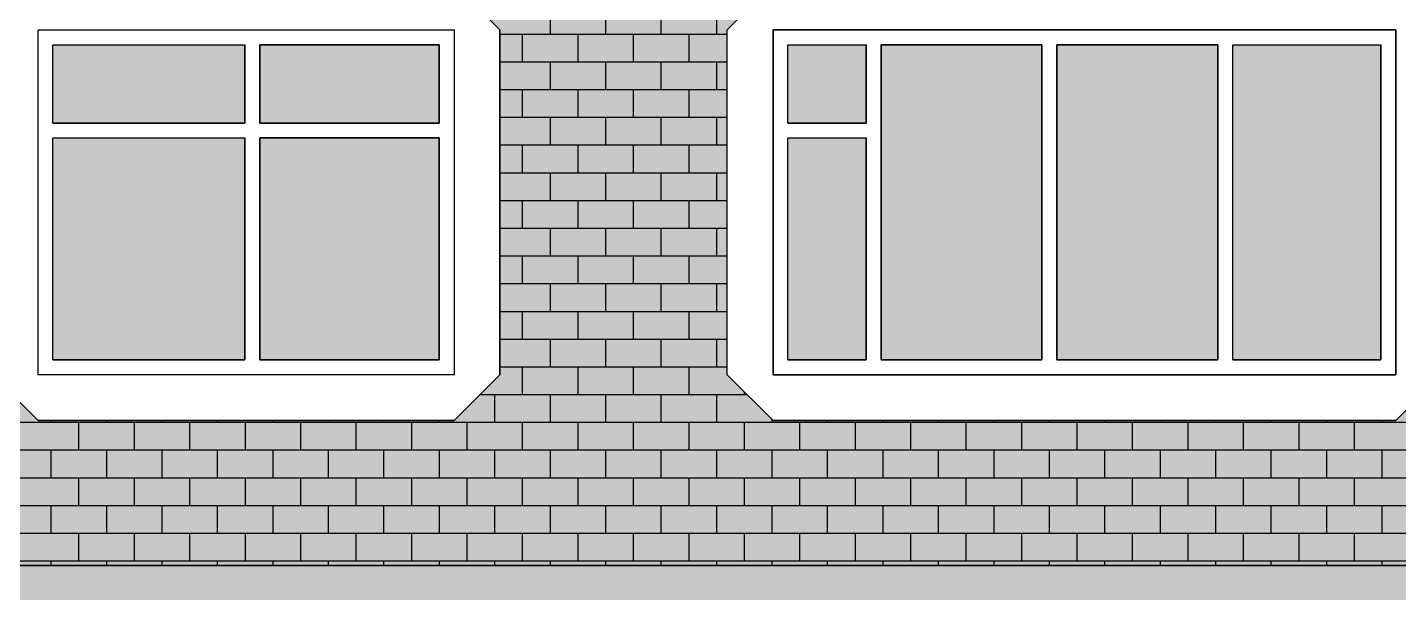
# Model space of a CAD drawing. Header units: millimetres. Extents: x 84778 to 227326, y -44398 to 146312.
# Drawn here: x 150950 to 156916, y 1913 to 4372 of the extents above; entities that cross this region are included whole.
import ezdxf

# ---------------------------------------------------------------- set-up
doc = ezdxf.new("R2010")
doc.units = ezdxf.units.MM
doc.header["$LTSCALE"] = 10
doc.layers.add('Основная', color=7, linetype='Continuous', lineweight=30)
doc.layers.add('Тонкая', color=7, linetype='Continuous', lineweight=25)
doc.layers.add('ОТМЫВКА', color=254, linetype='Continuous')

msp = doc.modelspace()

# ---------------------------------------------------------------- hatches: boundary and pattern name
at = {"layer": 'Основная', "ltscale": 1000}
for points in [[(151896.4, 4296.2), (151061.4, 4296.3), (151061.4, 3956.3), (151896.4, 3956.3)], [(152741.4, 4296.2), (151961.4, 4296.3), (151961.4, 3956.3), (152741.4, 3956.3)], [(155364.4, 4296.2), (154664.4, 4296.2), (154664.4, 2926.3), (155364.4, 2926.3)], [(156129.4, 3891.3), (156129.4, 4296.3), (155429.4, 4296.2), (155429.4, 3891.3), (155429.4, 3891.3), (155429.4, 2926.3), (156129.4, 2926.3)], [(156839.4, 4296.1), (156194.4, 4296.2), (156194.4, 3891.3), (156194.4, 2926.3), (156839.4, 2926.3)], [(151896.4, 3891.2), (151061.4, 3891.3), (151061.4, 2926.3), (151896.4, 2926.3)], [(152741.4, 3891.2), (151961.4, 3891.3), (151961.4, 2926.3), (152741.4, 2926.3)]]:
    msp.add_hatch(color=7, dxfattribs=at).paths.add_polyline_path(points)
h = msp.add_hatch(color=7, dxfattribs=at)
h.paths.add_polyline_path([(154599.4, 3891.2), (154259.4, 3891.3), (154259.4, 2926.3), (154599.4, 2926.3)])
h.paths.add_polyline_path([(154599.4, 4296.3), (154259.4, 4296.3), (154259.4, 3956.3), (154599.4, 3956.3)])
h = msp.add_hatch(color=254, dxfattribs=at)
h.paths.add_polyline_path([(150164.3, 2031.3), (148644.4, 2031.3), (148644.4, 1881.3), (148344.4, 1881.3), (148344.4, 1731.3), (148044.4, 1731.3), (148044.4, 1581.3), (147744.4, 1581.3), (147744.4, 1431.3), (147444.4, 1431.3), (147444.4, 1281.3), (147144.4, 1281.3), (147144.4, 1131.3), (150164.3, 1131.3)])
h.paths.add_polyline_path([(161244.4, 2981.3), (161524.4, 2981.3), (161524.4, 3431.3), (157644.4, 3431.3), (157644.4, 2031.3), (150164.5, 2031.3), (150164.3, 1131.3), (157644.4, 1131.3)])
at = {"layer": 'ОТМЫВКА', "ltscale": 1000}
h = msp.add_hatch(color=31, dxfattribs=at)
h.paths.add_polyline_path([(158464.4, 5631.2), (158664.4, 5831.2), (160774.4, 5831.2), (160974.4, 5631.2), (160974.4, 4131.2), (160774.4, 3931.2), (158664.4, 3931.2), (158464.4, 4131.2)], flags=16)
h.paths.add_polyline_path([(154534.4, 7361.3), (154734.4, 7561.3), (156844.4, 7561.3), (157044.4, 7361.3), (157044.4, 5861.3), (156844.4, 5661.3), (154734.4, 5661.3), (154534.4, 5861.3)], flags=16)
h.paths.add_polyline_path([(156779.4, 8921.3), (156979.4, 9121.3), (158189.4, 9121.3), (158389.4, 8921.3), (158389.4, 8061.3), (158189.4, 7861.3), (156979.4, 7861.3), (156779.4, 8061.3)], flags=16)
h.paths.add_polyline_path([(149998.6, 5266.3), (150034.4, 5266.2), (150034.4, 5191.2), (150074.4, 5191.2), (150074.4, 5116.2), (150114.4, 5116.2), (150114.4, 5041.2), (150164.5, 5041.2), (150164.5, 2031.3), (157644.4, 2031.3), (157644.4, 3431.3), (161524.4, 3431.3), (161524.2, 6306.2), (161574.4, 6306.2), (161574.4, 6381.2), (161614.4, 6381.2), (161614.4, 6456.2), (161654.4, 6456.3), (161654.4, 6531.3), (161694.4, 6531.3), (161694.4, 6539), (157644.4, 10361.3)])
h.paths.add_polyline_path([(153994.4, 4361.3), (154194.5, 4561.3), (156904.5, 4561.3), (157104.5, 4361.3), (157104.4, 2861.3), (156904.4, 2661.3), (154194.4, 2661.3), (153994.4, 2861.3)], flags=16)
h.paths.add_polyline_path([(152806.5, 4561.3), (153006.4, 4361.3), (153006.4, 2861.3), (152806.4, 2661.3), (150996.4, 2661.3), (150796.4, 2861.3), (150796.5, 4361.3), (150996.5, 4561.3)], flags=16)
edge = h.paths.add_edge_path(flags=0)
edge.add_line((160974.4, 4131.2), (160974.4, 5631.2))

# ---------------------------------------------------------------- linework, layer by layer
at = {"layer": 'Основная', "color": 7, "lineweight": 0, "ltscale": 1000}
for p, q in [((154599.4, 4296.3), (154259.4, 4296.3)), ((154259.4, 4296.3), (154259.4, 3956.3)), ((154599.4, 3956.3), (154599.4, 4296.3)), ((155364.4, 4296.2), (154664.4, 4296.2)), ((154664.4, 4296.2), (154664.4, 2926.3)), ((155364.4, 2926.3), (155364.4, 4296.2)), ((154259.4, 3956.3), (154599.4, 3956.3)), ((154599.4, 3891.2), (154259.4, 3891.3)), ((154259.4, 3891.3), (154259.4, 2926.3)), ((154599.4, 2926.3), (154599.4, 3891.2)), ((154259.4, 2926.3), (154599.4, 2926.3)), ((154664.4, 2926.3), (155364.4, 2926.3))]:
    msp.add_line(p, q, dxfattribs=at)
at = {"layer": 'Основная', "ltscale": 1000}
msp.add_lwpolyline([(150164.5, 2031), (157644.4, 2031), (157644.4, 3431.3), (161524.4, 3431.4)], dxfattribs=at)
at = {"layer": 'Тонкая', "ltscale": 1000}
for p, q in [((153225.5, 4343.4), (153225.5, 4464)), ((153466.8, 4343.4), (153466.8, 4464)), ((153708.1, 4343.4), (153708.1, 4464)), ((153949.4, 4343.4), (153949.4, 4464)), ((153006.4, 4343.4), (153994.4, 4343.4)), ((153104.9, 4222.7), (153104.9, 4343.4)), ((153346.1, 4222.7), (153346.1, 4343.4)), ((153587.5, 4222.7), (153587.5, 4343.4)), ((153828.8, 4222.7), (153828.8, 4343.4)), ((153006.4, 4222.7), (153994.4, 4222.7)), ((153225.5, 4102.1), (153225.5, 4222.7)), ((153466.8, 4102.1), (153466.8, 4222.7)), ((153708.1, 4102.1), (153708.1, 4222.7)), ((153949.4, 4102.1), (153949.4, 4222.7)), ((153006.4, 4102.1), (153994.4, 4102.1)), ((153104.9, 3981.4), (153104.9, 4102.1)), ((153346.1, 3981.4), (153346.1, 4102.1)), ((153587.5, 3981.4), (153587.5, 4102.1)), ((153828.8, 3981.4), (153828.8, 4102.1)), ((153006.4, 3981.4), (153994.4, 3981.4)), ((153225.5, 3860.8), (153225.5, 3981.4)), ((153466.8, 3860.8), (153466.8, 3981.4)), ((153708.1, 3860.8), (153708.1, 3981.4)), ((153949.4, 3860.8), (153949.4, 3981.4)), ((153006.4, 3860.8), (153994.4, 3860.8)), ((153104.9, 3740.1), (153104.9, 3860.8)), ((153346.1, 3740.1), (153346.1, 3860.8)), ((153587.5, 3740.1), (153587.5, 3860.8)), ((153828.8, 3740.1), (153828.8, 3860.8)), ((153006.4, 3740.1), (153994.4, 3740.1)), ((153225.5, 3619.5), (153225.5, 3740.1)), ((153466.8, 3619.5), (153466.8, 3740.1)), ((153708.1, 3619.5), (153708.1, 3740.1)), ((153949.4, 3619.5), (153949.4, 3740.1)), ((153006.4, 3619.5), (153994.4, 3619.5)), ((153104.9, 3498.8), (153104.9, 3619.5)), ((153346.1, 3498.8), (153346.1, 3619.5)), ((153587.5, 3498.8), (153587.5, 3619.5)), ((153828.8, 3498.8), (153828.8, 3619.5)), ((153006.4, 3498.8), (153994.4, 3498.8)), ((153225.5, 3378.2), (153225.5, 3498.8)), ((153466.8, 3378.2), (153466.8, 3498.8)), ((153708.1, 3378.2), (153708.1, 3498.8)), ((153949.4, 3378.2), (153949.4, 3498.8)), ((153006.4, 3378.2), (153994.4, 3378.2)), ((153104.9, 3257.5), (153104.9, 3378.2)), ((153346.1, 3257.5), (153346.1, 3378.2)), ((153587.5, 3257.5), (153587.5, 3378.2)), ((153828.8, 3257.5), (153828.8, 3378.2)), ((153006.4, 3257.5), (153994.4, 3257.5)), ((153225.5, 3136.9), (153225.5, 3257.5)), ((153466.8, 3136.9), (153466.8, 3257.5)), ((153708.1, 3136.9), (153708.1, 3257.5)), ((153949.4, 3136.9), (153949.4, 3257.5)), ((153006.4, 3136.9), (153994.4, 3136.9)), ((153104.9, 3016.2), (153104.9, 3136.9)), ((153346.1, 3016.2), (153346.1, 3136.9)), ((153587.5, 3016.2), (153587.5, 3136.9)), ((153828.8, 3016.2), (153828.8, 3136.9)), ((153006.4, 3016.2), (153994.4, 3016.2)), ((153225.5, 2895.6), (153225.5, 3016.2)), ((153466.8, 2895.6), (153466.8, 3016.2)), ((153708.1, 2895.6), (153708.1, 3016.2)), ((153949.4, 2895.6), (153949.4, 3016.2)), ((153006.4, 2895.6), (153994.4, 2895.6)), ((153104.9, 2774.9), (153104.9, 2895.6)), ((153346.1, 2774.9), (153346.1, 2895.6)), ((153587.5, 2774.9), (153587.5, 2895.6)), ((153828.8, 2774.9), (153828.8, 2895.6)), ((152920.1, 2774.9), (154080.7, 2774.9)), ((152984.2, 2654.3), (152984.2, 2774.9)), ((153225.5, 2654.3), (153225.5, 2774.9)), ((153466.8, 2654.3), (153466.8, 2774.9)), ((153708.1, 2654.3), (153708.1, 2774.9)), ((153949.4, 2654.3), (153949.4, 2774.9)), ((154070, 2774.9), (154070, 2785.6)), ((150164.5, 2654.3), (157644.4, 2654.3)), ((151053.8, 2654.3), (151053.8, 2661.3)), ((151174.5, 2533.6), (151174.5, 2654.3)), ((151295.1, 2654.3), (151295.1, 2661.3)), ((151415.8, 2533.6), (151415.8, 2654.3)), ((151536.4, 2654.3), (151536.4, 2661.3)), ((151657, 2533.6), (151657, 2654.3)), ((151777.7, 2654.3), (151777.7, 2661.3)), ((151898.4, 2533.6), (151898.4, 2654.3)), ((152019, 2654.3), (152019, 2661.3)), ((152139.6, 2533.6), (152139.6, 2654.3)), ((152260.3, 2654.3), (152260.3, 2661.3)), ((152381, 2533.6), (152381, 2654.3)), ((152501.6, 2654.3), (152501.6, 2661.3)), ((152622.2, 2533.6), (152622.2, 2654.3)), ((152742.9, 2654.3), (152742.9, 2661.3)), ((152863.5, 2533.6), (152863.5, 2654.3)), ((153104.9, 2533.6), (153104.9, 2654.3)), ((153346.1, 2533.6), (153346.1, 2654.3)), ((153587.5, 2533.6), (153587.5, 2654.3)), ((153828.8, 2533.6), (153828.8, 2654.3)), ((154070, 2533.6), (154070, 2654.3)), ((154190.7, 2654.3), (154190.7, 2664.9)), ((154311.4, 2533.6), (154311.4, 2654.3)), ((154432, 2654.3), (154432, 2661.3)), ((154552.6, 2533.6), (154552.6, 2654.3)), ((154673.3, 2654.3), (154673.3, 2661.3)), ((154794, 2533.6), (154794, 2654.3)), ((154914.6, 2654.3), (154914.6, 2661.3)), ((155035.2, 2533.6), (155035.2, 2654.3)), ((155155.9, 2654.3), (155155.9, 2661.3)), ((155276.5, 2533.6), (155276.5, 2654.3)), ((155397.2, 2654.3), (155397.2, 2661.3)), ((155517.9, 2533.6), (155517.9, 2654.3)), ((155638.5, 2654.3), (155638.5, 2661.3)), ((155759.1, 2533.6), (155759.1, 2654.3)), ((155879.8, 2654.3), (155879.8, 2661.3)), ((156000.5, 2533.6), (156000.5, 2654.3)), ((156121.1, 2654.3), (156121.1, 2661.3)), ((156241.8, 2533.6), (156241.8, 2654.3)), ((156362.4, 2654.3), (156362.4, 2661.3)), ((156483, 2533.6), (156483, 2654.3)), ((156603.7, 2654.3), (156603.7, 2661.3)), ((156724.4, 2533.6), (156724.4, 2654.3)), ((156845, 2654.3), (156845, 2661.3)), ((150164.5, 2533.6), (157644.4, 2533.6)), ((151053.8, 2413), (151053.8, 2533.6)), ((151295.1, 2413), (151295.1, 2533.6)), ((151536.4, 2413), (151536.4, 2533.6)), ((151777.7, 2413), (151777.7, 2533.6)), ((152019, 2413), (152019, 2533.6)), ((152260.3, 2413), (152260.3, 2533.6)), ((152501.6, 2413), (152501.6, 2533.6)), ((152742.9, 2413), (152742.9, 2533.6)), ((152984.2, 2413), (152984.2, 2533.6)), ((153225.5, 2413), (153225.5, 2533.6)), ((153466.8, 2413), (153466.8, 2533.6)), ((153708.1, 2413), (153708.1, 2533.6)), ((153949.4, 2413), (153949.4, 2533.6)), ((154190.7, 2413), (154190.7, 2533.6)), ((154432, 2413), (154432, 2533.6)), ((154673.3, 2413), (154673.3, 2533.6)), ((154914.6, 2413), (154914.6, 2533.6)), ((155155.9, 2413), (155155.9, 2533.6)), ((155397.2, 2413), (155397.2, 2533.6)), ((155638.5, 2413), (155638.5, 2533.6)), ((155879.8, 2413), (155879.8, 2533.6)), ((156121.1, 2413), (156121.1, 2533.6)), ((156362.4, 2413), (156362.4, 2533.6)), ((156603.7, 2413), (156603.7, 2533.6)), ((156845, 2413), (156845, 2533.6)), ((150164.5, 2413), (157644.4, 2413)), ((151174.5, 2292.3), (151174.5, 2413)), ((151415.8, 2292.3), (151415.8, 2413)), ((151657, 2292.3), (151657, 2413)), ((151898.4, 2292.3), (151898.4, 2413)), ((152139.6, 2292.3), (152139.6, 2413)), ((152381, 2292.3), (152381, 2413)), ((152622.2, 2292.3), (152622.2, 2413)), ((152863.5, 2292.3), (152863.5, 2413)), ((153104.9, 2292.3), (153104.9, 2413)), ((153346.1, 2292.3), (153346.1, 2413)), ((153587.5, 2292.3), (153587.5, 2413)), ((153828.8, 2292.3), (153828.8, 2413)), ((154070, 2292.3), (154070, 2413)), ((154311.4, 2292.3), (154311.4, 2413)), ((154552.6, 2292.3), (154552.6, 2413)), ((154794, 2292.3), (154794, 2413)), ((155035.2, 2292.3), (155035.2, 2413)), ((155276.5, 2292.3), (155276.5, 2413)), ((155517.9, 2292.3), (155517.9, 2413)), ((155759.1, 2292.3), (155759.1, 2413)), ((156000.5, 2292.3), (156000.5, 2413)), ((156241.8, 2292.3), (156241.8, 2413)), ((156483, 2292.3), (156483, 2413)), ((156724.4, 2292.3), (156724.4, 2413)), ((150164.5, 2292.3), (157644.4, 2292.3)), ((151053.8, 2171.7), (151053.8, 2292.3)), ((151295.1, 2171.7), (151295.1, 2292.3)), ((151536.4, 2171.7), (151536.4, 2292.3)), ((151777.7, 2171.7), (151777.7, 2292.3)), ((152019, 2171.7), (152019, 2292.3)), ((152260.3, 2171.7), (152260.3, 2292.3)), ((152501.6, 2171.7), (152501.6, 2292.3)), ((152742.9, 2171.7), (152742.9, 2292.3)), ((152984.2, 2171.7), (152984.2, 2292.3)), ((153225.5, 2171.7), (153225.5, 2292.3)), ((153466.8, 2171.7), (153466.8, 2292.3)), ((153708.1, 2171.7), (153708.1, 2292.3)), ((153949.4, 2171.7), (153949.4, 2292.3)), ((154190.7, 2171.7), (154190.7, 2292.3)), ((154432, 2171.7), (154432, 2292.3)), ((154673.3, 2171.7), (154673.3, 2292.3)), ((154914.6, 2171.7), (154914.6, 2292.3)), ((155155.9, 2171.7), (155155.9, 2292.3)), ((155397.2, 2171.7), (155397.2, 2292.3)), ((155638.5, 2171.7), (155638.5, 2292.3)), ((155879.8, 2171.7), (155879.8, 2292.3)), ((156121.1, 2171.7), (156121.1, 2292.3)), ((156362.4, 2171.7), (156362.4, 2292.3)), ((156603.7, 2171.7), (156603.7, 2292.3)), ((156845, 2171.7), (156845, 2292.3)), ((150164.5, 2171.7), (157644.4, 2171.7)), ((151174.5, 2051), (151174.5, 2171.7)), ((151415.8, 2051), (151415.8, 2171.7)), ((151657, 2051), (151657, 2171.7)), ((151898.4, 2051), (151898.4, 2171.7)), ((152139.6, 2051), (152139.6, 2171.7)), ((152381, 2051), (152381, 2171.7)), ((152622.2, 2051), (152622.2, 2171.7)), ((152863.5, 2051), (152863.5, 2171.7)), ((153104.9, 2051), (153104.9, 2171.7)), ((153346.1, 2051), (153346.1, 2171.7)), ((153587.5, 2051), (153587.5, 2171.7)), ((153828.8, 2051), (153828.8, 2171.7)), ((154070, 2051), (154070, 2171.7)), ((154311.4, 2051), (154311.4, 2171.7)), ((154552.6, 2051), (154552.6, 2171.7)), ((154794, 2051), (154794, 2171.7)), ((155035.2, 2051), (155035.2, 2171.7)), ((155276.5, 2051), (155276.5, 2171.7)), ((155517.9, 2051), (155517.9, 2171.7)), ((155759.1, 2051), (155759.1, 2171.7)), ((156000.5, 2051), (156000.5, 2171.7)), ((156241.8, 2051), (156241.8, 2171.7)), ((156483, 2051), (156483, 2171.7)), ((156724.4, 2051), (156724.4, 2171.7)), ((150164.5, 2051), (157644.4, 2051)), ((151053.8, 2031.3), (151053.8, 2051)), ((151295.1, 2031.3), (151295.1, 2051)), ((151536.4, 2031.3), (151536.4, 2051)), ((151777.7, 2031.3), (151777.7, 2051)), ((152019, 2031.3), (152019, 2051)), ((152260.3, 2031.3), (152260.3, 2051)), ((152501.6, 2031.3), (152501.6, 2051)), ((152742.9, 2031.3), (152742.9, 2051)), ((152984.2, 2031.3), (152984.2, 2051)), ((153225.5, 2031.3), (153225.5, 2051)), ((153466.8, 2031.3), (153466.8, 2051)), ((153708.1, 2031.3), (153708.1, 2051)), ((153949.4, 2031.3), (153949.4, 2051)), ((154190.7, 2031.3), (154190.7, 2051)), ((154432, 2031.3), (154432, 2051)), ((154673.3, 2031.3), (154673.3, 2051)), ((154914.6, 2031.3), (154914.6, 2051)), ((155155.9, 2031.3), (155155.9, 2051)), ((155397.2, 2031.3), (155397.2, 2051)), ((155638.5, 2031.3), (155638.5, 2051)), ((155879.8, 2031.3), (155879.8, 2051)), ((156121.1, 2031.3), (156121.1, 2051)), ((156362.4, 2031.3), (156362.4, 2051)), ((156603.7, 2031.3), (156603.7, 2051)), ((156845, 2031.3), (156845, 2051))]:
    msp.add_line(p, q, dxfattribs=at)
at = {"layer": 'Тонкая', "linetype": 'Continuous', "ltscale": 1000}
for p, q in [((153006.4, 2861.3), (153006.4, 4361.3)), ((153994.4, 2861.3), (153994.4, 4361.3)), ((151061.4, 3956.3), (151061.4, 4296.3)), ((151896.4, 3956.3), (151896.4, 4296.3)), ((151961.4, 3956.3), (151961.4, 4296.3)), ((152741.4, 3956.3), (152741.4, 4296.3)), ((154259.4, 3956.3), (154259.4, 4296.3)), ((154599.4, 3956.3), (154599.4, 4296.3)), ((154664.4, 3956.3), (154664.4, 4296.3)), ((155364.4, 3891.3), (155364.4, 4296.3)), ((155429.4, 3891.3), (155429.4, 4296.3)), ((156129.4, 3891.3), (156129.4, 4296.3)), ((156194.4, 3891.3), (156194.4, 4296.3)), ((156839.4, 3891.3), (156839.4, 4296.3)), ((151061.4, 2926.3), (151061.4, 3891.3)), ((151896.4, 2926.3), (151896.4, 3891.3)), ((151961.4, 2926.3), (151961.4, 3891.3)), ((152741.4, 2926.3), (152741.4, 3891.3)), ((154259.4, 2926.3), (154259.4, 3891.3)), ((154599.4, 2926.3), (154599.4, 3891.3)), ((154664.4, 2926.3), (154664.4, 3891.3)), ((155364.4, 2926.3), (155364.4, 3891.3)), ((155429.4, 2926.3), (155429.4, 3891.3)), ((156129.4, 2926.3), (156129.4, 3891.3)), ((156194.4, 2926.3), (156194.4, 3891.3)), ((156839.4, 2926.3), (156839.4, 3891.3))]:
    msp.add_line(p, q, dxfattribs=at)
for points in [[(150164.4, 2031.3), (150164.5, 5041.2), (150114.4, 5041.2), (150114.4, 5116.2), (150074.4, 5116.2), (150074.4, 5191.2), (150034.4, 5191.2), (150034.4, 5266.2), (149998.6, 5266.3), (157644.4, 10361.3), (161694.4, 6539), (161694.4, 6531.3), (161654.4, 6531.3), (161654.4, 6456.2), (161614.4, 6456.2), (161614.4, 6381.2), (161574.4, 6381.2), (161574.4, 6306.2), (161524.4, 6306.2), (161524.4, 3431.3), (157644.4, 3431.3), (157644.4, 2031.3), (150164.4, 2031.3)], [(152806.5, 4561.3), (153006.4, 4361.3), (153006.4, 2861.3), (152806.4, 2661.3), (150996.4, 2661.3), (150796.4, 2861.3)], [(153994.4, 4361.3), (154194.5, 4561.3), (156904.5, 4561.3), (157104.5, 4361.3), (157104.4, 2861.3), (156904.4, 2661.3), (154194.4, 2661.3), (153994.4, 2861.3)], [(150996.4, 2861.3), (150996.5, 4361.3), (152806.5, 4361.3), (152806.4, 2861.3), (150996.4, 2861.3)], [(154194.4, 2861.3), (154194.5, 4361.3), (156904.5, 4361.3), (156904.5, 2861.3), (154194.4, 2861.3)]]:
    msp.add_lwpolyline(points, dxfattribs=at)
at = {"layer": 'Тонкая', "ltscale": 1000}
for points in [[(150164.5, 2031.3), (157644.4, 2031.3), (157644.4, 3431.3), (161524.4, 3431.3), (161524.2, 6306.2), (161574.4, 6306.2), (161574.4, 6381.2), (161614.4, 6381.2), (161614.4, 6456.2), (161654.4, 6456.3), (161654.4, 6531.3), (161694.4, 6531.3), (161694.4, 6539), (157644.4, 10361.3), (149998.6, 5266.3)], [(153006.4, 4361.3), (153006.4, 2861.3), (152806.4, 2661.3), (150996.4, 2661.3), (150796.4, 2861.3), (150796.5, 4361.3), (150996.5, 4561.3), (152806.5, 4561.3), (153006.4, 4361.3)], [(153994.4, 4361.3), (154194.5, 4561.3), (156904.5, 4561.3), (157104.5, 4361.3), (157104.4, 2861.3), (156904.4, 2661.3), (154194.4, 2661.3), (153994.4, 2861.3), (153994.4, 4361.3)], [(150996.5, 4361.3), (152806.5, 4361.3), (152806.4, 2861.3), (150996.4, 2861.3), (150996.4, 4361.3)], [(154194.5, 4361.3), (154194.4, 2861.3), (156904.5, 2861.3), (156904.5, 4361.3), (154194.5, 4361.3)], [(151061.4, 4296.3), (151896.4, 4296.2), (151896.4, 3956.3), (151061.4, 3956.3), (151061.4, 4296.3)], [(151061.4, 4296.3), (151896.4, 4296.2), (151896.4, 3956.3), (151061.4, 3956.3), (151061.4, 4296.3)], [(151961.4, 3956.3), (151961.4, 4296.3), (152741.4, 4296.2), (152741.4, 3956.3), (151961.4, 3956.3)], [(151961.5, 4296.3), (151961.4, 3956.3), (152741.4, 3956.3), (152741.4, 4296.2), (151961.5, 4296.3)], [(154259.4, 4296.3), (154599.4, 4296.3), (154599.4, 3956.3), (154259.4, 3956.3), (154259.4, 4296.3)], [(154259.4, 3956.3), (154259.4, 4296.3), (154599.4, 4296.2), (154599.4, 3956.3), (154259.4, 3956.3)], [(154664.4, 4296.2), (155364.4, 4296.2), (155364.4, 2926.3), (154664.4, 2926.3), (154664.4, 4296.2)], [(154664.4, 4296.2), (154664.4, 2926.3), (155364.4, 2926.3), (155364.4, 4296.2), (154664.4, 4296.2)], [(155429.4, 4296.2), (156129.4, 4296.3), (156129.4, 2926.3), (155429.4, 2926.3), (155429.4, 4296.2)], [(155429.4, 4296.2), (155429.4, 2926.3), (156129.4, 2926.3), (156129.3, 4296.3), (155429.4, 4296.2)], [(156194.4, 4296.2), (156839.4, 4296.1), (156839.4, 2926.3), (156194.4, 2926.3), (156194.4, 4296.3)], [(156194.4, 4296.2), (156839.4, 4296.1)], [(151896.4, 3891.3), (151896.4, 2926.3), (151061.4, 2926.3), (151061.4, 3891.3), (151896.4, 3891.2)], [(151061.4, 3891.3), (151896.4, 3891.2), (151896.4, 2926.3), (151061.4, 2926.3), (151061.4, 3891.3)], [(151961.4, 3891.3), (152741.4, 3891.2), (152741.4, 2926.3), (151961.4, 2926.3), (151961.4, 3891.3)], [(151961.4, 3891.2), (151961.4, 2926.3), (152741.4, 2926.3), (152741.4, 3891.2), (151961.4, 3891.2)], [(154259.4, 3891.3), (154599.4, 3891.2), (154599.4, 2926.3), (154259.4, 2926.3), (154259.4, 3891.3)], [(154259.4, 3891.3), (154599.4, 3891.2), (154599.4, 2926.3), (154259.4, 2926.3), (154259.4, 3891.3)], [(150164.3, 1131.3), (150164.5, 2031.3), (157644.4, 2031.3), (157644.4, 3431.3), (161524.4, 3431.3), (161524.4, 2981.3), (161244.4, 2981.3), (157644.4, 1131.3), (150164.3, 1131.3)], [(156194.4, 2926.3), (156839.4, 2926.3)]]:
    msp.add_lwpolyline(points, dxfattribs=at)
at = {"layer": 'Тонкая', "linetype": 'ByBlock', "ltscale": 1000}
for points in [[(151061.4, 4296.3), (151896.4, 4296.3)], [(151961.4, 4296.3), (152741.4, 4296.3)], [(152806.4, 4296.3), (152806.5, 4296.3)], [(154259.4, 4296.3), (154599.4, 4296.3)], [(154664.4, 4296.3), (155364.4, 4296.3)], [(155429.4, 4296.3), (156129.4, 4296.3)], [(156194.4, 4296.3), (156839.4, 4296.3)], [(156904.4, 4296.3), (156904.5, 4296.3)], [(151061.4, 3956.3), (151896.4, 3956.3)], [(151961.4, 3956.3), (152741.4, 3956.3)], [(152806.4, 3956.3), (152806.5, 3956.3)], [(154259.4, 3956.3), (154599.4, 3956.3)], [(156904.4, 3956.3), (156904.5, 3956.3)], [(151061.4, 3891.3), (151896.4, 3891.3)], [(151961.4, 3891.3), (152741.4, 3891.3)], [(152806.4, 3891.3), (152806.5, 3891.3)], [(154259.4, 3891.3), (154599.4, 3891.3)], [(156904.4, 3891.3), (156904.5, 3891.3)], [(150996.4, 2926.3), (150996.4, 2926.3)], [(151061.4, 2926.3), (151896.4, 2926.3)], [(151961.4, 2926.3), (152741.4, 2926.3)], [(154194.4, 2926.3), (154194.4, 2926.3)], [(154259.4, 2926.3), (154599.4, 2926.3)], [(154664.4, 2926.3), (155364.4, 2926.3)], [(155429.4, 2926.3), (156129.4, 2926.3)], [(156194.4, 2926.3), (156839.4, 2926.3)], [(150996.4, 2661.3), (152806.4, 2661.3)], [(154194.4, 2661.3), (156904.4, 2661.3)], [(150164.4, 2031.3), (157644.4, 2031.3)]]:
    msp.add_lwpolyline(points, dxfattribs=at)

doc.saveas('drawing.dxf')
